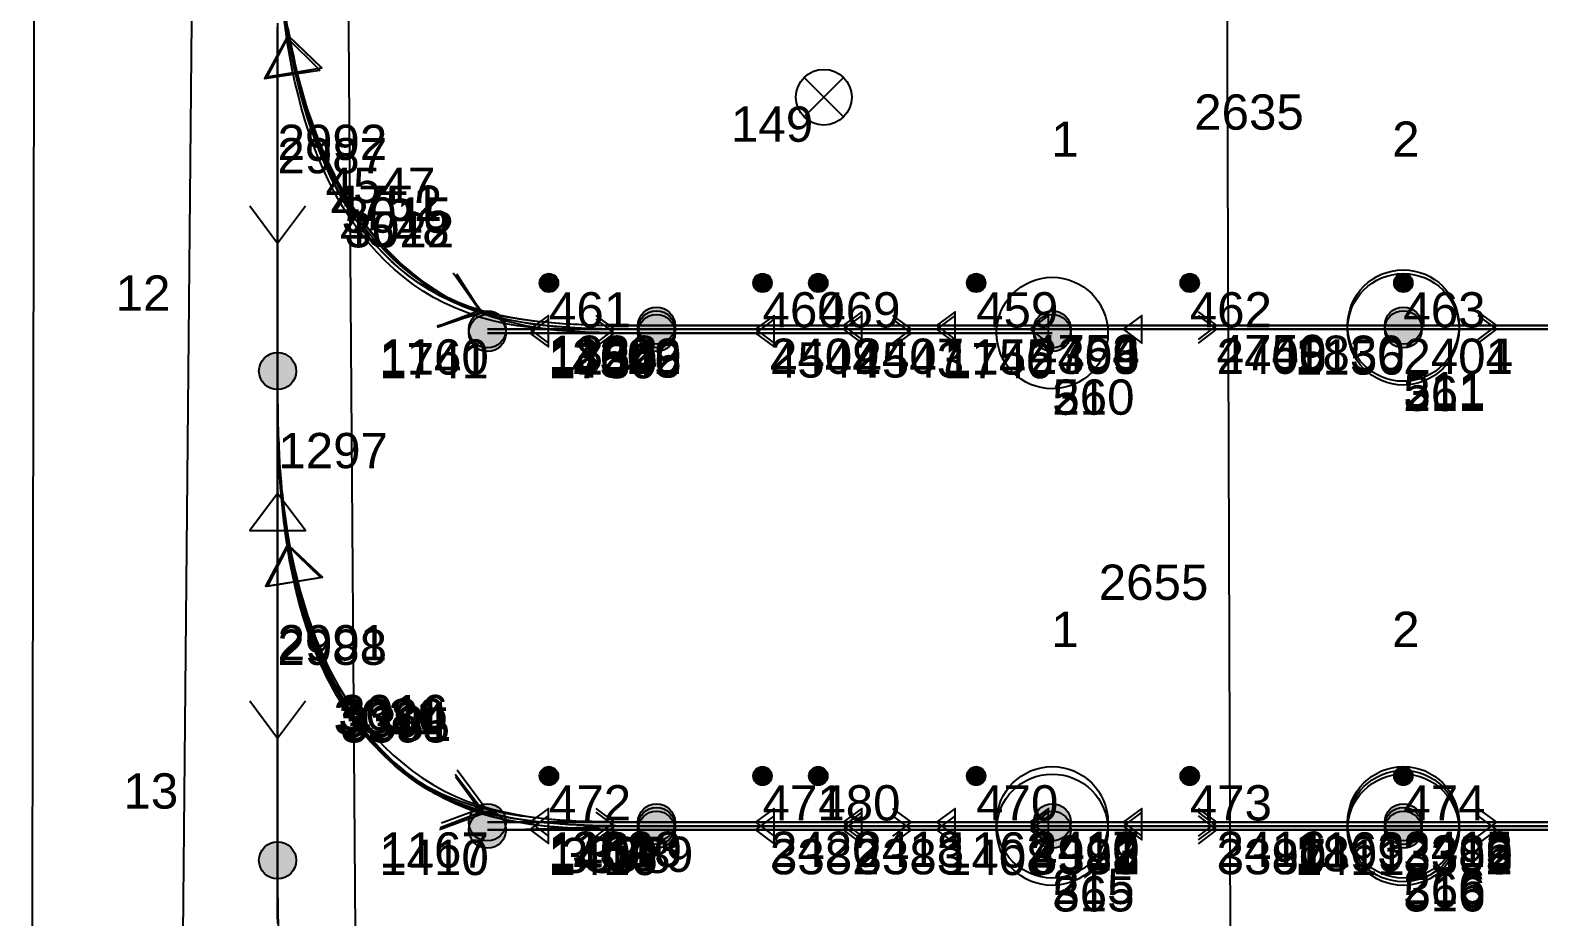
# Model space of a CAD drawing. Header units: millimetres. Extents: x 1508 to 209369, y 3688 to 146097.
# Drawn here: x 153237 to 161360, y 22617 to 27392 of the extents above; entities that cross this region are included whole.
import ezdxf

# ---------------------------------------------------------------- set-up
doc = ezdxf.new("R2010")
doc.units = ezdxf.units.MM
for name, color, linetype, true_color in [('Ndc8_Activity_DuiGao_Erceng', 1, 'Continuous', 0xff0000), ('Ndc8_Activity_DuiGao_ErcengID', 1, 'Continuous', 0xff0000), ('Ndc8_Activity_DuiGao_Sanceng', 1, 'Continuous', 0xff0000), ('Ndc8_Activity_DuiGao_SancengID', 1, 'Continuous', 0xff0000), ('Ndc8_Activity_DuiGao_Yiceng', 1, 'Continuous', 0xff0000), ('Ndc8_Activity_DuiGao_YicengID', 1, 'Continuous', 0xff0000), ('Ndc8_Cluster', 7, 'Continuous', 0x808000), ('Ndc8_Point', 7, 'Continuous', 0x000080), ('Ndc8_PointID', 7, 'Continuous', 0x000080), ('Ndc8_Reflector', 7, 'Continuous', 0x008000), ('Ndc8_ReflectorID', 7, 'Continuous', 0x008000), ('Ndc8_SD2_Bwd_AutoLoadEnabled', 7, 'Continuous', 0x0080c0), ('Ndc8_SD2_Bwd_AutoLoadEnabledID', 7, 'Continuous', 0x0080c0), ('Ndc8_SD2_Bwd_LoadOperation', 5, 'Continuous', 0x0000ff), ('Ndc8_SD2_Bwd_LoadOperationID', 5, 'Continuous', 0x0000ff), ('Ndc8_SD2_Bwd_NoForkAutoAdjust', 5, 'Continuous', 0x0000ff), ('Ndc8_SD2_Bwd_NoForkAutoAdjustID', 5, 'Continuous', 0x0000ff), ('Ndc8_SD2_Forward', 5, 'Continuous', 0x0000ff), ('Ndc8_SD2_ForwardID', 5, 'Continuous', 0x0000ff), ('Ndc8_SD2_Fwd_NoForkAutoAdjust', 5, 'Continuous', 0x0000ff), ('Ndc8_SD2_Fwd_NoForkAutoAdjustID', 5, 'Continuous', 0x0000ff), ('Ndc8_SD2_JiangCha', 5, 'Continuous', 0x0000ff), ('Ndc8_SD2_JiangChaID', 5, 'Continuous', 0x0000ff), ('Ndc8_SD2_Reverse', 5, 'Continuous', 0x0000ff), ('Ndc8_SD2_ReverseID', 5, 'Continuous', 0x0000ff), ('Ndc8_Spot', 1, 'Continuous', 0xff0000), ('Ndc8_SpotID', 1, 'Continuous', 0xff0000), ('Ndc8_Text', 7, 'Continuous', 0x000000)]:
    doc.layers.add(name, color=color, linetype=linetype, true_color=true_color)
doc.styles.add('Ndc8Style', font='arial.ttf', dxfattribs={"height": 0.2})

msp = doc.modelspace()

# ---------------------------------------------------------------- hatches: boundary and pattern name
at = {"layer": 'Ndc8_Point'}
h = msp.add_hatch(color=256, dxfattribs=at)
edge = h.paths.add_edge_path(flags=0)
edge.add_arc((155699, 25781), 100, 0, 360)
h = msp.add_hatch(color=256, dxfattribs=at)
edge = h.paths.add_edge_path(flags=0)
edge.add_arc((155699, 25761), 100, 0, 360)
h = msp.add_hatch(color=256, dxfattribs=at)
edge = h.paths.add_edge_path(flags=0)
edge.add_arc((156609, 25801), 100, 0, 360)
h = msp.add_hatch(color=256, dxfattribs=at)
edge = h.paths.add_edge_path(flags=0)
edge.add_arc((156609, 25781), 100, 0, 360)
h = msp.add_hatch(color=256, dxfattribs=at)
edge = h.paths.add_edge_path(flags=0)
edge.add_arc((156609, 25761), 100, 0, 360)
h = msp.add_hatch(color=256, dxfattribs=at)
edge = h.paths.add_edge_path(flags=0)
edge.add_arc((158740, 25781), 100, 0, 360)
h = msp.add_hatch(color=256, dxfattribs=at)
edge = h.paths.add_edge_path(flags=0)
edge.add_arc((158740, 25761), 100, 0, 360)
h = msp.add_hatch(color=256, dxfattribs=at)
edge = h.paths.add_edge_path(flags=0)
edge.add_arc((160630, 25801), 100, 0, 360)
h = msp.add_hatch(color=256, dxfattribs=at)
edge = h.paths.add_edge_path(flags=0)
edge.add_arc((160630, 25781), 100, 0, 360)
h = msp.add_hatch(color=256, dxfattribs=at)
edge = h.paths.add_edge_path(flags=0)
edge.add_arc((154569, 25556), 100, 0, 360)
h = msp.add_hatch(color=256, dxfattribs=at)
edge = h.paths.add_edge_path(flags=0)
edge.add_arc((155699, 23126), 100, 0, 360)
h = msp.add_hatch(color=256, dxfattribs=at)
edge = h.paths.add_edge_path(flags=0)
edge.add_arc((155699, 23086), 100, 0, 360)
h = msp.add_hatch(color=256, dxfattribs=at)
edge = h.paths.add_edge_path(flags=0)
edge.add_arc((156609, 23126), 100, 0, 360)
h = msp.add_hatch(color=256, dxfattribs=at)
edge = h.paths.add_edge_path(flags=0)
edge.add_arc((156609, 23106), 100, 0, 360)
h = msp.add_hatch(color=256, dxfattribs=at)
edge = h.paths.add_edge_path(flags=0)
edge.add_arc((156609, 23086), 100, 0, 360)
h = msp.add_hatch(color=256, dxfattribs=at)
edge = h.paths.add_edge_path(flags=0)
edge.add_arc((158740, 23126), 100, 0, 360)
h = msp.add_hatch(color=256, dxfattribs=at)
edge = h.paths.add_edge_path(flags=0)
edge.add_arc((158740, 23086), 100, 0, 360)
h = msp.add_hatch(color=256, dxfattribs=at)
edge = h.paths.add_edge_path(flags=0)
edge.add_arc((160630, 23126), 100, 0, 360)
h = msp.add_hatch(color=256, dxfattribs=at)
edge = h.paths.add_edge_path(flags=0)
edge.add_arc((160630, 23106), 100, 0, 360)
h = msp.add_hatch(color=256, dxfattribs=at)
edge = h.paths.add_edge_path(flags=0)
edge.add_arc((160630, 23086), 100, 0, 360)
h = msp.add_hatch(color=256, dxfattribs=at)
edge = h.paths.add_edge_path(flags=0)
edge.add_arc((154569, 22921), 100, 0, 360)
at = {"layer": 'Ndc8_Spot'}
h = msp.add_hatch(color=256, dxfattribs=at)
edge = h.paths.add_edge_path(flags=0)
edge.add_arc((156030, 26031), 50, 0, 360)
h = msp.add_hatch(color=256, dxfattribs=at)
edge = h.paths.add_edge_path(flags=0)
edge.add_arc((157180, 26031), 50, 0, 360)
h = msp.add_hatch(color=256, dxfattribs=at)
edge = h.paths.add_edge_path(flags=0)
edge.add_arc((157480, 26031), 50, 0, 360)
h = msp.add_hatch(color=256, dxfattribs=at)
edge = h.paths.add_edge_path(flags=0)
edge.add_arc((158330, 26031), 50, 0, 360)
h = msp.add_hatch(color=256, dxfattribs=at)
edge = h.paths.add_edge_path(flags=0)
edge.add_arc((159480, 26031), 50, 0, 360)
h = msp.add_hatch(color=256, dxfattribs=at)
edge = h.paths.add_edge_path(flags=0)
edge.add_arc((160630, 26031), 50, 0, 360)
h = msp.add_hatch(color=256, dxfattribs=at)
edge = h.paths.add_edge_path(flags=0)
edge.add_arc((156030, 23376), 50, 0, 360)
h = msp.add_hatch(color=256, dxfattribs=at)
edge = h.paths.add_edge_path(flags=0)
edge.add_arc((157180, 23376), 50, 0, 360)
h = msp.add_hatch(color=256, dxfattribs=at)
edge = h.paths.add_edge_path(flags=0)
edge.add_arc((157480, 23376), 50, 0, 360)
h = msp.add_hatch(color=256, dxfattribs=at)
edge = h.paths.add_edge_path(flags=0)
edge.add_arc((158330, 23376), 50, 0, 360)
h = msp.add_hatch(color=256, dxfattribs=at)
edge = h.paths.add_edge_path(flags=0)
edge.add_arc((159480, 23376), 50, 0, 360)
h = msp.add_hatch(color=256, dxfattribs=at)
edge = h.paths.add_edge_path(flags=0)
edge.add_arc((160630, 23376), 50, 0, 360)

# ---------------------------------------------------------------- linework, layer by layer
at = {"layer": 'Ndc8_Activity_DuiGao_Erceng'}
for centre in [(160630, 25781), (158740, 25761), (160630, 23106), (158740, 23086)]:
    msp.add_circle(centre, 300, dxfattribs=at)
at = {"layer": 'Ndc8_Activity_DuiGao_Sanceng'}
for centre in [(160630, 25801), (158740, 25761), (158740, 23086), (160630, 23086)]:
    msp.add_circle(centre, 300, dxfattribs=at)
at = {"layer": 'Ndc8_Activity_DuiGao_Yiceng'}
for centre in [(160630, 25781), (158740, 25761), (158740, 23126), (160630, 23126)]:
    msp.add_circle(centre, 300, dxfattribs=at)
at = {"layer": 'Ndc8_Cluster'}
for points in [[(153314, 55621), (153237, 17442), (159717, 17319), (159585, 55859), (155453, 55679), (155305, 56105), (158582, 58184), (158534, 58615), (155109, 56833), (154791, 57985), (154262, 57994), (153898, 55663)], [(154394, 57933), (154034, 19868), (155009, 19869), (154742, 55801), (158706, 58354), (158574, 58567), (154811, 56554), (154727, 57932)]]:
    msp.add_lwpolyline(points, close=True, dxfattribs=at)
at = {"layer": 'Ndc8_Point'}
for centre in [(155699, 25781), (155699, 25761), (156609, 25801), (156609, 25781), (156609, 25761), (158740, 25781), (158740, 25761), (160630, 25801), (160630, 25781), (154569, 25556), (155699, 23126), (155699, 23086), (156609, 23126), (156609, 23106), (156609, 23086), (158740, 23126), (158740, 23086), (160630, 23126), (160630, 23106), (160630, 23086), (154569, 22921)]:
    msp.add_circle(centre, 100, dxfattribs=at)
at = {"layer": 'Ndc8_Reflector'}
for p, q in [((157616, 27137), (157404, 26925)), ((157404, 27137), (157616, 26925))]:
    msp.add_line(p, q, dxfattribs=at)
msp.add_circle((157510, 27031), 150, dxfattribs=at)
at = {"layer": 'Ndc8_SD2_Bwd_AutoLoadEnabled'}
for points in [[(154615, 27446), (154624, 27382), (154636, 27318), (154648, 27253), (154662, 27188), (154677, 27123), (154694, 27057), (154713, 26991), (154734, 26926), (154756, 26860), (154780, 26796), (154806, 26731), (154835, 26668), (154865, 26605), (154865, 26605), (154898, 26544), (154933, 26483), (154970, 26424), (155010, 26367), (155052, 26311), (155096, 26258), (155143, 26207), (155192, 26158), (155243, 26112), (155297, 26069), (155353, 26029), (155412, 25992), (155473, 25959), (155537, 25929), (155537, 25929), (155603, 25904), (155671, 25882), (155742, 25863), (155815, 25848), (155889, 25835), (155965, 25825), (156042, 25817), (156121, 25811), (156201, 25807), (156281, 25804), (156363, 25802), (156444, 25801), (156527, 25801), (156609, 25801)], [(154618, 27425), (154624, 27391), (154629, 27358), (154635, 27324), (154642, 27290), (154649, 27256), (154656, 27222), (154664, 27188), (154672, 27153), (154681, 27119), (154690, 27084), (154699, 27050), (154710, 27015), (154720, 26980), (154732, 26946), (154732, 26946), (154744, 26911), (154756, 26876), (154769, 26841), (154783, 26806), (154797, 26772), (154812, 26737), (154828, 26702), (154844, 26668), (154861, 26633), (154879, 26599), (154898, 26565), (154918, 26531), (154938, 26497), (154959, 26463), (154959, 26463), (154981, 26430), (155004, 26397), (155028, 26364), (155052, 26332), (155078, 26300), (155104, 26268), (155132, 26238), (155160, 26207), (155189, 26178), (155218, 26149), (155249, 26121), (155281, 26094), (155313, 26067), (155346, 26042), (155346, 26042), (155380, 26018), (155415, 25995), (155451, 25972), (155488, 25951), (155525, 25931), (155564, 25912), (155603, 25894), (155643, 25878), (155685, 25862), (155727, 25848), (155770, 25835), (155813, 25823), (155858, 25812), (155904, 25802), (155904, 25802), (155950, 25794), (155998, 25787), (156046, 25781), (156095, 25776), (156144, 25772), (156195, 25769), (156245, 25766), (156296, 25764), (156348, 25763), (156400, 25762), (156452, 25761), (156504, 25761), (156557, 25761), (156609, 25761)], [(154625, 27405), (154631, 27367), (154638, 27329), (154638, 27329), (154646, 27291), (154654, 27253), (154662, 27215), (154671, 27176), (154680, 27138), (154690, 27100), (154701, 27061), (154712, 27023), (154723, 26985), (154736, 26947), (154749, 26909), (154762, 26871), (154776, 26833), (154791, 26795), (154791, 26795), (154806, 26758), (154823, 26721), (154839, 26684), (154857, 26648), (154875, 26612), (154894, 26576), (154914, 26541), (154934, 26506), (154955, 26471), (154977, 26437), (154999, 26404), (155022, 26371), (155046, 26338), (155071, 26306), (155071, 26306), (155096, 26275), (155122, 26245), (155149, 26215), (155177, 26185), (155205, 26157), (155234, 26130), (155263, 26103), (155294, 26077), (155324, 26053), (155356, 26029), (155388, 26007), (155421, 25985), (155454, 25965), (155488, 25947), (155488, 25947), (155523, 25929), (155558, 25913), (155593, 25898), (155630, 25885), (155666, 25872), (155704, 25860), (155741, 25850), (155779, 25841), (155818, 25832), (155857, 25824), (155896, 25817), (155936, 25811), (155976, 25806), (156017, 25801), (156017, 25801), (156058, 25797), (156099, 25794), (156141, 25791), (156182, 25788), (156224, 25786), (156266, 25785), (156309, 25784), (156351, 25783), (156394, 25782), (156437, 25781), (156480, 25781), (156523, 25781), (156566, 25781), (156609, 25781)], [(155533, 26079), (155668, 25868), (155428, 25798)], [(155522, 26077), (155666, 25872), (155429, 25791)], [(155515, 26085), (155664, 25884), (155430, 25797)], [(154569, 25556), (154569, 25502), (154569, 25447), (154569, 25393), (154570, 25338), (154571, 25283), (154572, 25227), (154574, 25171), (154577, 25114), (154580, 25057), (154584, 24999), (154589, 24940), (154595, 24881), (154603, 24820), (154611, 24758), (154611, 24758), (154621, 24695), (154632, 24632), (154644, 24567), (154658, 24502), (154674, 24437), (154691, 24371), (154710, 24306), (154730, 24240), (154753, 24175), (154777, 24111), (154804, 24047), (154832, 23984), (154863, 23922), (154896, 23862), (154896, 23862), (154931, 23803), (154969, 23746), (155009, 23691), (155051, 23637), (155095, 23586), (155141, 23537), (155190, 23490), (155241, 23446), (155293, 23404), (155348, 23365), (155405, 23329), (155464, 23296), (155525, 23267), (155588, 23240), (155588, 23240), (155652, 23218), (155719, 23198), (155787, 23182), (155857, 23168), (155928, 23156), (156001, 23147), (156074, 23140), (156149, 23135), (156224, 23131), (156300, 23129), (156377, 23127), (156454, 23126), (156532, 23126), (156609, 23126)], [(154569, 25556), (154569, 25524), (154569, 25493), (154569, 25461), (154569, 25429), (154569, 25397), (154570, 25365), (154570, 25333), (154571, 25300), (154571, 25268), (154572, 25235), (154573, 25202), (154575, 25168), (154576, 25135), (154578, 25100), (154578, 25100), (154580, 25066), (154582, 25031), (154585, 24996), (154588, 24960), (154591, 24924), (154595, 24888), (154599, 24851), (154603, 24815), (154608, 24777), (154613, 24740), (154618, 24703), (154624, 24665), (154631, 24627), (154638, 24589), (154638, 24589), (154645, 24551), (154653, 24513), (154662, 24474), (154671, 24436), (154680, 24397), (154690, 24359), (154701, 24321), (154712, 24282), (154724, 24244), (154736, 24206), (154749, 24168), (154763, 24130), (154777, 24092), (154792, 24055), (154792, 24055), (154807, 24018), (154823, 23981), (154840, 23945), (154858, 23909), (154876, 23874), (154895, 23839), (154915, 23804), (154935, 23770), (154956, 23737), (154977, 23704), (155000, 23672), (155023, 23640), (155046, 23610), (155071, 23580), (155071, 23580), (155096, 23551), (155122, 23523), (155148, 23496), (155175, 23469), (155203, 23444), (155232, 23419), (155261, 23395), (155291, 23373), (155321, 23351), (155352, 23330), (155384, 23311), (155417, 23292), (155450, 23274), (155484, 23258), (155484, 23258), (155518, 23242), (155553, 23228), (155589, 23215), (155625, 23202), (155662, 23191), (155699, 23180), (155737, 23171), (155775, 23162), (155813, 23154), (155853, 23147), (155892, 23141), (155932, 23135), (155973, 23130), (156013, 23125), (156013, 23125), (156054, 23121), (156096, 23118), (156138, 23115), (156180, 23113), (156222, 23111), (156264, 23110), (156307, 23108), (156350, 23108), (156393, 23107), (156436, 23106), (156479, 23106), (156522, 23106), (156566, 23106), (156609, 23106)], [(154569, 25556), (154569, 25500), (154569, 25443), (154569, 25387), (154570, 25330), (154571, 25273), (154572, 25216), (154574, 25158), (154577, 25100), (154580, 25041), (154584, 24981), (154589, 24921), (154595, 24859), (154603, 24797), (154611, 24734), (154611, 24734), (154621, 24670), (154632, 24605), (154644, 24539), (154658, 24473), (154674, 24406), (154691, 24339), (154710, 24273), (154730, 24206), (154753, 24140), (154777, 24075), (154804, 24010), (154833, 23947), (154863, 23885), (154897, 23824), (154897, 23824), (154932, 23765), (154969, 23707), (155009, 23651), (155051, 23598), (155096, 23546), (155142, 23497), (155191, 23450), (155242, 23405), (155294, 23364), (155349, 23325), (155406, 23289), (155465, 23256), (155526, 23227), (155589, 23200), (155589, 23200), (155654, 23178), (155720, 23158), (155789, 23141), (155858, 23128), (155930, 23116), (156002, 23107), (156075, 23100), (156150, 23095), (156225, 23091), (156301, 23089), (156378, 23087), (156454, 23086), (156532, 23086), (156609, 23086)], [(155536, 23408), (155685, 23208), (155451, 23121)], [(155527, 23373), (155675, 23171), (155440, 23085)], [(155525, 23385), (155677, 23186), (155444, 23096)], [(154569, 22921), (154569, 22864), (154569, 22807), (154569, 22750), (154570, 22693), (154571, 22635), (154572, 22578)], [(154569, 22921), (154569, 22861), (154569, 22801), (154569, 22741), (154570, 22681), (154571, 22621), (154573, 22560)]]:
    msp.add_lwpolyline(points, dxfattribs=at)
at = {"layer": 'Ndc8_SD2_Bwd_LoadOperation'}
for points in [[(157880, 25856), (157980, 25781), (157880, 25706)], [(157880, 25836), (157980, 25761), (157880, 25686)], [(159525, 25876), (159625, 25801), (159525, 25726)], [(159525, 25856), (159625, 25781), (159525, 25706)], [(161032, 25876), (161132, 25801), (161032, 25726)], [(161032, 25856), (161132, 25781), (161032, 25706)], [(155699, 25781), (158740, 25781)], [(155699, 25761), (158740, 25761)], [(156609, 25801), (162640, 25801)], [(156609, 25801), (160630, 25801)], [(156609, 25781), (160630, 25781)], [(156609, 25781), (162640, 25781)], [(156609, 25781), (164650, 25781)], [(156609, 25781), (166660, 25781)], [(157880, 23201), (157980, 23126), (157880, 23051)], [(157880, 23161), (157980, 23086), (157880, 23011)], [(159525, 23201), (159625, 23126), (159525, 23051)], [(159525, 23181), (159625, 23106), (159525, 23031)], [(159525, 23161), (159625, 23086), (159525, 23011)], [(161032, 23201), (161132, 23126), (161032, 23051)], [(161032, 23161), (161132, 23086), (161032, 23011)], [(155699, 23126), (158740, 23126)], [(155699, 23086), (158740, 23086)], [(156609, 23126), (160630, 23126)], [(156609, 23126), (162640, 23126)], [(156609, 23126), (164650, 23126)], [(156609, 23126), (166660, 23126)], [(156609, 23106), (166660, 23106)], [(156609, 23106), (164650, 23106)], [(156609, 23106), (160630, 23106)], [(156609, 23086), (162640, 23086)], [(156609, 23086), (160630, 23086)], [(156609, 23086), (164650, 23086)]]:
    msp.add_lwpolyline(points, dxfattribs=at)
at = {"layer": 'Ndc8_SD2_Bwd_NoForkAutoAdjust'}
for points in [[(156282, 25856), (156382, 25781), (156282, 25706)], [(156282, 25836), (156382, 25761), (156282, 25686)], [(155699, 25781), (156609, 25781)], [(155699, 25761), (156609, 25761)], [(156282, 23201), (156382, 23126), (156282, 23051)], [(156283, 23180), (156383, 23105), (156283, 23030)], [(155699, 23126), (156609, 23126)], [(155699, 23086), (155761, 23086), (155798, 23086), (155814, 23086), (155826, 23086), (155836, 23086), (155844, 23086), (155852, 23086), (155860, 23086), (155867, 23086), (155873, 23086), (155879, 23086), (155885, 23086), (155890, 23086), (155896, 23086), (155901, 23086), (155906, 23087), (155910, 23087), (155915, 23087), (155919, 23087), (155924, 23087), (155928, 23087), (155932, 23087), (155937, 23087), (155941, 23087), (155946, 23087), (155950, 23088), (155955, 23088), (155960, 23088), (155966, 23088), (155971, 23088), (155977, 23088), (155983, 23089), (155989, 23089), (155996, 23089), (156004, 23089), (156011, 23090), (156020, 23090), (156030, 23091), (156042, 23091), (156058, 23092), (156095, 23093), (156095, 23093), (156217, 23099), (156254, 23100), (156270, 23101), (156281, 23102), (156291, 23102), (156300, 23102), (156308, 23103), (156315, 23103), (156322, 23103), (156328, 23103), (156334, 23104), (156340, 23104), (156346, 23104), (156351, 23104), (156356, 23104), (156361, 23105), (156366, 23105), (156370, 23105), (156375, 23105), (156379, 23105), (156383, 23105), (156387, 23105), (156392, 23105), (156396, 23105), (156401, 23105), (156405, 23105), (156410, 23106), (156415, 23106), (156420, 23106), (156426, 23106), (156432, 23106), (156438, 23106), (156444, 23106), (156451, 23106), (156458, 23106), (156466, 23106), (156475, 23106), (156485, 23106), (156496, 23106), (156512, 23106), (156549, 23106), (156549, 23106), (156609, 23106)]]:
    msp.add_lwpolyline(points, dxfattribs=at)
at = {"layer": 'Ndc8_SD2_Forward'}
for points in [[(154569, 25556), (154569, 25619), (154569, 25682), (154569, 25746), (154569, 25809), (154569, 25873), (154569, 25937), (154569, 26001), (154569, 26065), (154569, 26129), (154569, 26194), (154569, 26259), (154569, 26325), (154569, 26391), (154569, 26458), (154569, 26458), (154569, 26525), (154569, 26592), (154569, 26660), (154569, 26728), (154569, 26796), (154569, 26865), (154569, 26933), (154569, 27002), (154569, 27071), (154569, 27139), (154569, 27207), (154569, 27275), (154569, 27342), (154569, 27409)], [(154569, 22921), (154569, 22984), (154569, 23046), (154569, 23109), (154569, 23172), (154569, 23235), (154569, 23297), (154569, 23360), (154569, 23423), (154569, 23485), (154569, 23548), (154569, 23611), (154569, 23674), (154569, 23736), (154569, 23799), (154569, 23799), (154569, 23862), (154569, 23925), (154569, 23987), (154569, 24050), (154569, 24113), (154569, 24176), (154569, 24238), (154569, 24301), (154569, 24364), (154569, 24427), (154569, 24490), (154569, 24552), (154569, 24615), (154569, 24678), (154569, 24678), (154569, 24741), (154569, 24803), (154569, 24866), (154569, 24929), (154569, 24992), (154569, 25054), (154569, 25117), (154569, 25180), (154569, 25242), (154569, 25305), (154569, 25368), (154569, 25431), (154569, 25493), (154569, 25556)], [(154569, 24897), (154419, 24697), (154719, 24697), (154569, 24897)], [(154569, 22605), (154569, 22668), (154569, 22731), (154569, 22795), (154569, 22858), (154569, 22921)]]:
    msp.add_lwpolyline(points, dxfattribs=at)
at = {"layer": 'Ndc8_SD2_Fwd_NoForkAutoAdjust'}
for points in [[(155927, 25781), (156027, 25706), (156027, 25856), (155927, 25781)], [(155927, 25761), (156027, 25686), (156027, 25836), (155927, 25761)], [(157142, 25781), (157242, 25706), (157242, 25856), (157142, 25781)], [(157142, 25761), (157242, 25686), (157242, 25836), (157142, 25761)], [(157614, 25801), (157714, 25726), (157714, 25876), (157614, 25801)], [(157614, 25781), (157714, 25706), (157714, 25856), (157614, 25781)], [(158117, 25801), (158217, 25726), (158217, 25876), (158117, 25801)], [(158117, 25781), (158217, 25706), (158217, 25856), (158117, 25781)], [(158619, 25781), (158719, 25706), (158719, 25856), (158619, 25781)], [(159122, 25781), (159222, 25706), (159222, 25856), (159122, 25781)], [(156609, 25781), (155699, 25781)], [(156609, 25761), (155699, 25761)], [(162640, 25801), (156609, 25801)], [(160630, 25801), (156609, 25801)], [(166660, 25781), (156609, 25781)], [(164650, 25781), (156609, 25781)], [(162640, 25781), (156609, 25781)], [(160630, 25781), (156609, 25781)], [(158740, 25781), (156609, 25781)], [(158740, 25761), (156609, 25761)], [(155927, 23126), (156027, 23051), (156027, 23201), (155927, 23126)], [(155927, 23087), (156027, 23012), (156027, 23162), (155927, 23087)], [(157142, 23126), (157242, 23051), (157242, 23201), (157142, 23126)], [(157142, 23086), (157242, 23011), (157242, 23161), (157142, 23086)], [(157614, 23126), (157714, 23051), (157714, 23201), (157614, 23126)], [(157614, 23106), (157714, 23031), (157714, 23181), (157614, 23106)], [(157614, 23086), (157714, 23011), (157714, 23161), (157614, 23086)], [(158117, 23126), (158217, 23051), (158217, 23201), (158117, 23126)], [(158117, 23086), (158217, 23011), (158217, 23161), (158117, 23086)], [(158619, 23126), (158719, 23051), (158719, 23201), (158619, 23126)], [(158619, 23106), (158719, 23031), (158719, 23181), (158619, 23106)], [(158619, 23086), (158719, 23011), (158719, 23161), (158619, 23086)], [(159122, 23126), (159222, 23051), (159222, 23201), (159122, 23126)], [(159122, 23106), (159222, 23031), (159222, 23181), (159122, 23106)], [(156609, 23126), (155699, 23126)], [(156609, 23106), (156549, 23106), (156512, 23106), (156496, 23106), (156484, 23106), (156474, 23106), (156465, 23106), (156457, 23106), (156450, 23106), (156443, 23106), (156437, 23106), (156431, 23106), (156425, 23106), (156420, 23106), (156414, 23106), (156409, 23106), (156404, 23105), (156400, 23105), (156395, 23105), (156391, 23105), (156386, 23105), (156382, 23105), (156378, 23105), (156373, 23105), (156369, 23105), (156364, 23105), (156360, 23105), (156355, 23104), (156350, 23104), (156344, 23104), (156339, 23104), (156333, 23104), (156327, 23103), (156321, 23103), (156314, 23103), (156307, 23103), (156299, 23102), (156290, 23102), (156280, 23101), (156268, 23101), (156252, 23100), (156215, 23099), (156215, 23099), (156095, 23093), (156057, 23092), (156042, 23091), (156030, 23091), (156020, 23090), (156011, 23090), (156003, 23089), (155996, 23089), (155989, 23089), (155982, 23089), (155976, 23088), (155970, 23088), (155965, 23088), (155959, 23088), (155954, 23088), (155949, 23088), (155945, 23087), (155940, 23087), (155936, 23087), (155931, 23087), (155927, 23087), (155923, 23087), (155918, 23087), (155914, 23087), (155909, 23087), (155905, 23087), (155900, 23086), (155894, 23086), (155889, 23086), (155884, 23086), (155878, 23086), (155872, 23086), (155865, 23086), (155858, 23086), (155851, 23086), (155843, 23086), (155834, 23086), (155824, 23086), (155812, 23086), (155797, 23086), (155759, 23086), (155759, 23086), (155699, 23086)], [(166660, 23126), (156609, 23126)], [(164650, 23126), (156609, 23126)], [(162640, 23126), (156609, 23126)], [(160630, 23126), (156609, 23126)], [(158740, 23126), (156609, 23126)], [(166660, 23106), (156609, 23106)], [(164650, 23106), (156609, 23106)], [(160630, 23106), (156609, 23106)], [(158740, 23086), (156609, 23086)], [(162640, 23086), (156609, 23086)], [(160630, 23086), (156609, 23086)], [(164650, 23086), (156609, 23086)]]:
    msp.add_lwpolyline(points, dxfattribs=at)
at = {"layer": 'Ndc8_SD2_JiangCha'}
for points in [[(156609, 25761), (156532, 25761), (156454, 25761), (156377, 25762), (156301, 25764), (156225, 25766), (156150, 25769), (156075, 25774), (156002, 25781), (155930, 25790), (155859, 25800), (155789, 25813), (155721, 25829), (155655, 25847), (155591, 25869), (155591, 25869), (155528, 25894), (155468, 25922), (155409, 25953), (155353, 25986), (155299, 26023), (155247, 26063), (155197, 26105), (155149, 26150), (155103, 26197), (155059, 26247), (155017, 26298), (154978, 26352), (154940, 26408), (154905, 26466), (154905, 26466), (154872, 26525), (154841, 26586), (154812, 26648), (154785, 26712), (154760, 26777), (154737, 26843), (154716, 26910), (154696, 26977), (154679, 27045), (154662, 27113), (154648, 27181), (154635, 27250), (154623, 27318), (154613, 27386), (154613, 27386), (154604, 27454)], [(156609, 25801), (156524, 25801), (156439, 25801), (156355, 25802), (156271, 25804), (156189, 25807), (156107, 25811), (156026, 25817), (155947, 25825), (155869, 25835), (155793, 25848), (155720, 25863), (155648, 25882), (155579, 25904), (155512, 25929), (155512, 25929), (155449, 25959), (155388, 25992), (155329, 26029), (155274, 26069), (155221, 26112), (155171, 26158), (155123, 26207), (155077, 26258), (155035, 26311), (154994, 26367), (154956, 26424), (154920, 26483), (154886, 26544), (154855, 26605), (154855, 26605), (154825, 26668), (154798, 26731), (154773, 26796), (154750, 26860), (154728, 26926), (154708, 26991), (154690, 27057), (154674, 27123), (154659, 27188), (154645, 27253), (154633, 27318), (154623, 27382), (154613, 27446)], [(156609, 25781), (156535, 25781), (156461, 25781), (156388, 25782), (156315, 25783), (156242, 25786), (156170, 25789), (156098, 25794), (156028, 25800), (155958, 25808), (155889, 25818), (155822, 25830), (155755, 25844), (155691, 25861), (155627, 25881), (155627, 25881), (155566, 25904), (155506, 25930), (155447, 25959), (155391, 25991), (155336, 26026), (155283, 26064), (155232, 26104), (155183, 26147), (155136, 26193), (155090, 26242), (155047, 26293), (155006, 26347), (154967, 26403), (154930, 26462), (154930, 26462), (154895, 26523), (154862, 26587), (154832, 26652), (154803, 26719), (154776, 26788), (154752, 26858), (154729, 26928), (154708, 26999), (154689, 27071), (154671, 27142), (154655, 27214), (154641, 27285), (154628, 27355), (154617, 27425)], [(154618, 27352), (154499, 27132), (154796, 27176), (154618, 27352)], [(154626, 27362), (154510, 27140), (154806, 27189), (154626, 27362)], [(154627, 27361), (154512, 27139), (154808, 27189), (154627, 27361)], [(156609, 23126), (156565, 23126), (156522, 23126), (156478, 23126), (156435, 23126), (156391, 23127), (156348, 23128), (156304, 23128), (156261, 23130), (156218, 23131), (156175, 23133), (156132, 23135), (156089, 23138), (156046, 23141), (156004, 23145), (156004, 23145), (155962, 23150), (155920, 23155), (155878, 23160), (155836, 23167), (155795, 23174), (155754, 23182), (155714, 23191), (155674, 23201), (155635, 23212), (155596, 23223), (155557, 23236), (155520, 23250), (155482, 23265), (155446, 23282), (155446, 23282), (155410, 23299), (155375, 23318), (155341, 23338), (155307, 23359), (155274, 23381), (155242, 23404), (155211, 23428), (155181, 23454), (155151, 23479), (155122, 23506), (155095, 23534), (155068, 23562), (155042, 23591), (155017, 23620), (155017, 23620), (154993, 23650), (154971, 23681), (154949, 23712), (154928, 23744), (154907, 23776), (154888, 23808), (154870, 23840), (154852, 23873), (154835, 23906), (154819, 23939), (154804, 23973), (154789, 24006), (154775, 24039), (154762, 24072), (154762, 24072), (154750, 24106), (154738, 24139), (154726, 24172), (154716, 24205), (154705, 24238), (154696, 24271), (154686, 24304), (154678, 24337), (154669, 24370), (154662, 24403), (154654, 24437), (154647, 24470), (154641, 24504), (154634, 24538), (154634, 24538), (154628, 24573), (154623, 24607), (154617, 24642), (154612, 24677), (154608, 24712), (154603, 24748), (154599, 24783), (154595, 24819), (154592, 24855), (154588, 24891), (154585, 24928), (154583, 24964), (154580, 25000), (154578, 25037), (154578, 25037), (154576, 25074), (154575, 25110), (154573, 25147), (154572, 25184), (154571, 25221), (154571, 25258), (154570, 25295), (154570, 25333), (154569, 25370), (154569, 25407), (154569, 25444), (154569, 25481), (154569, 25519), (154569, 25556)], [(156609, 23106), (156565, 23106), (156522, 23106), (156478, 23106), (156435, 23106), (156391, 23107), (156348, 23107), (156305, 23108), (156262, 23109), (156219, 23111), (156176, 23113), (156133, 23115), (156091, 23117), (156049, 23121), (156007, 23124), (156007, 23124), (155965, 23128), (155924, 23133), (155883, 23139), (155843, 23145), (155802, 23152), (155763, 23159), (155723, 23168), (155684, 23178), (155646, 23188), (155608, 23200), (155570, 23213), (155533, 23226), (155497, 23241), (155461, 23258), (155461, 23258), (155426, 23275), (155392, 23294), (155358, 23314), (155325, 23335), (155292, 23358), (155261, 23381), (155230, 23406), (155199, 23432), (155170, 23459), (155141, 23486), (155114, 23515), (155087, 23544), (155060, 23575), (155035, 23606), (155035, 23606), (155011, 23638), (154987, 23671), (154965, 23704), (154943, 23739), (154922, 23773), (154902, 23808), (154882, 23843), (154864, 23879), (154846, 23915), (154829, 23951), (154813, 23987), (154798, 24023), (154783, 24060), (154769, 24096), (154769, 24096), (154755, 24131), (154743, 24167), (154731, 24202), (154719, 24238), (154708, 24273), (154698, 24308), (154688, 24343), (154679, 24378), (154670, 24413), (154662, 24448), (154655, 24482), (154647, 24517), (154640, 24552), (154634, 24587), (154634, 24587), (154628, 24622), (154622, 24657), (154616, 24692), (154611, 24727), (154607, 24762), (154602, 24797), (154598, 24832), (154594, 24867), (154591, 24902), (154588, 24937), (154585, 24972), (154582, 25007), (154580, 25042), (154578, 25077), (154578, 25077), (154576, 25111), (154575, 25146), (154573, 25180), (154572, 25215), (154571, 25249), (154571, 25283), (154570, 25318), (154570, 25352), (154569, 25386), (154569, 25420), (154569, 25454), (154569, 25488), (154569, 25522), (154569, 25556)], [(156609, 23086), (156533, 23086), (156456, 23086), (156381, 23087), (156305, 23089), (156230, 23091), (156156, 23095), (156082, 23100), (156009, 23106), (155938, 23115), (155867, 23126), (155798, 23139), (155731, 23155), (155665, 23174), (155600, 23196), (155600, 23196), (155538, 23221), (155477, 23249), (155418, 23280), (155362, 23315), (155307, 23352), (155254, 23392), (155203, 23435), (155155, 23480), (155108, 23527), (155063, 23577), (155021, 23629), (154981, 23683), (154943, 23738), (154907, 23796), (154907, 23796), (154873, 23855), (154842, 23915), (154813, 23977), (154786, 24040), (154760, 24104), (154737, 24169), (154716, 24234), (154696, 24300), (154678, 24366), (154662, 24432), (154648, 24498), (154635, 24564), (154623, 24629), (154613, 24695), (154613, 24695), (154604, 24759), (154597, 24823), (154590, 24886), (154585, 24949), (154581, 25011), (154577, 25072), (154575, 25134), (154572, 25195), (154571, 25255), (154570, 25316), (154569, 25376), (154569, 25436), (154569, 25496), (154569, 25556)], [(154621, 24619), (154504, 24398), (154800, 24444), (154621, 24619)], [(154625, 24619), (154510, 24397), (154806, 24447), (154625, 24619)], [(154628, 24619), (154514, 24397), (154810, 24447), (154628, 24619)], [(154571, 22613), (154571, 22647), (154570, 22682), (154570, 22716), (154569, 22750), (154569, 22785), (154569, 22819), (154569, 22853), (154569, 22887), (154569, 22921)], [(154571, 22616), (154570, 22677), (154569, 22738), (154569, 22799), (154569, 22860), (154569, 22921)]]:
    msp.add_lwpolyline(points, dxfattribs=at)
at = {"layer": 'Ndc8_SD2_Reverse'}
for points in [[(154568, 27429), (154568, 27379), (154568, 27330), (154568, 27281), (154568, 27233), (154568, 27187), (154568, 27142), (154568, 27142), (154568, 27098), (154568, 27056), (154568, 27015), (154568, 26976), (154568, 26937), (154568, 26899), (154568, 26861), (154568, 26824), (154568, 26787), (154568, 26750), (154568, 26712), (154568, 26674), (154568, 26636), (154568, 26596), (154568, 26596), (154568, 26556), (154568, 26515), (154568, 26473), (154568, 26430), (154568, 26387), (154568, 26344), (154569, 26301), (154569, 26258), (154569, 26215), (154569, 26173), (154569, 26131), (154569, 26090), (154569, 26050), (154569, 26011), (154569, 26011), (154569, 25973), (154569, 25937), (154569, 25901), (154569, 25867), (154569, 25833), (154569, 25800), (154569, 25768), (154569, 25737), (154569, 25706), (154569, 25675), (154569, 25645), (154569, 25615), (154569, 25586), (154569, 25556)], [(154719, 26444), (154569, 26244), (154419, 26444)], [(154569, 25556), (154569, 25520), (154569, 25484), (154569, 25448), (154569, 25412), (154569, 25375), (154569, 25337), (154569, 25299), (154569, 25260), (154569, 25219), (154569, 25178), (154569, 25135), (154569, 25092), (154569, 25046), (154569, 24999), (154569, 24999), (154569, 24950), (154569, 24900), (154569, 24848), (154569, 24795), (154569, 24740), (154569, 24685), (154569, 24628), (154568, 24570), (154568, 24512), (154568, 24453), (154568, 24394), (154568, 24334), (154568, 24274), (154568, 24214), (154568, 24214), (154568, 24154), (154568, 24094), (154568, 24035), (154568, 23975), (154568, 23917), (154568, 23859), (154569, 23802), (154569, 23746), (154569, 23691), (154569, 23637), (154569, 23585), (154569, 23534), (154569, 23485), (154569, 23438), (154569, 23438), (154569, 23393), (154569, 23349), (154569, 23308), (154569, 23267), (154569, 23229), (154569, 23191), (154569, 23155), (154569, 23120), (154569, 23085), (154569, 23052), (154569, 23018), (154569, 22986), (154569, 22953), (154569, 22921)], [(154719, 23778), (154569, 23578), (154419, 23778)], [(154569, 22921), (154569, 22885), (154569, 22849), (154569, 22812), (154569, 22776), (154569, 22738), (154569, 22700), (154569, 22662), (154569, 22622), (154569, 22582)]]:
    msp.add_lwpolyline(points, dxfattribs=at)
at = {"layer": 'Ndc8_Spot'}
for centre in [(156030, 26031), (157180, 26031), (157480, 26031), (158330, 26031), (159480, 26031), (160630, 26031), (156030, 23376), (157180, 23376), (157480, 23376), (158330, 23376), (159480, 23376), (160630, 23376)]:
    msp.add_circle(centre, 50, dxfattribs=at)

# ---------------------------------------------------------------- texts
at = {"layer": 'Ndc8_Activity_DuiGao_ErcengID', "style": 'Ndc8Style'}
for s, p in [('360', (158740, 25321)), ('361', (160630, 25341)), ('365', (158740, 22646)), ('366', (160630, 22666))]:
    msp.add_text(s, height=190, dxfattribs=at).set_placement(p)
at = {"layer": 'Ndc8_Activity_DuiGao_SancengID', "style": 'Ndc8Style'}
for s, p in [('510', (158740, 25321)), ('511', (160630, 25361)), ('515', (158740, 22646)), ('516', (160630, 22646))]:
    msp.add_text(s, height=190, dxfattribs=at).set_placement(p)
at = {"layer": 'Ndc8_Activity_DuiGao_YicengID', "style": 'Ndc8Style'}
for s, p in [('210', (158740, 25321)), ('211', (160630, 25341)), ('215', (158740, 22686)), ('216', (160630, 22686))]:
    msp.add_text(s, height=190, dxfattribs=at).set_placement(p)
at = {"layer": 'Ndc8_PointID', "style": 'Ndc8Style'}
for s, p in [('1828', (156026, 25557)), ('1830', (160047, 25557)), ('1160', (155116, 25537)), ('1741', (155116, 25517)), ('1154', (156026, 25537)), ('1739', (156026, 25517)), ('1155', (158157, 25537)), ('1740', (158157, 25517)), ('1156', (160047, 25537)), ('1297', (154573, 25033)), ('1167', (155116, 22882)), ('1161', (156026, 22882)), ('1162', (158157, 22882)), ('1163', (160047, 22882)), ('1410', (155116, 22842)), ('1409', (156026, 22862)), ('1416', (156026, 22842)), ('1408', (158157, 22842)), ('1899', (160047, 22862)), ('1411', (160047, 22842))]:
    msp.add_text(s, height=190, dxfattribs=at).set_placement(p)
at = {"layer": 'Ndc8_ReflectorID', "style": 'Ndc8Style'}
msp.add_text('149', height=190, dxfattribs=at).set_placement((157010, 26791))
at = {"layer": 'Ndc8_SD2_Bwd_AutoLoadEnabledID', "style": 'Ndc8Style'}
for s, p in [('4547', (154828, 26462)), ('4752', (154865, 26365)), ('3015', (154914, 26301)), ('3016', (154896, 23622)), ('3394', (154897, 23584)), ('3381', (154915, 23564))]:
    msp.add_text(s, height=190, dxfattribs=at).set_placement(p)
at = {"layer": 'Ndc8_SD2_Bwd_LoadOperationID', "style": 'Ndc8Style'}
for s, p in [('4753', (158620, 25561)), ('4749', (159625, 25561)), ('4544', (157220, 25521)), ('2409', (157220, 25541)), ('2399', (158620, 25541)), ('2400', (159625, 25541)), ('2401', (160630, 25541)), ('2420', (157220, 22886)), ('2410', (158620, 22886)), ('2411', (159625, 22886)), ('2412', (160630, 22886)), ('3382', (157220, 22846)), ('4912', (158620, 22866)), ('3391', (158620, 22846)), ('3390', (159625, 22846)), ('3389', (160630, 22866)), ('3392', (160630, 22846))]:
    msp.add_text(s, height=190, dxfattribs=at).set_placement(p)
at = {"layer": 'Ndc8_SD2_Bwd_NoForkAutoAdjustID', "style": 'Ndc8Style'}
for s, p in [('4546', (156154, 25521)), ('3309', (156154, 25541)), ('3310', (156154, 22886)), ('3379', (156217, 22859))]:
    msp.add_text(s, height=190, dxfattribs=at).set_placement(p)
at = {"layer": 'Ndc8_SD2_ForwardID', "style": 'Ndc8Style'}
for s, p in [('2992', (154569, 26693)), ('2991', (154569, 23998))]:
    msp.add_text(s, height=190, dxfattribs=at).set_placement(p)
at = {"layer": 'Ndc8_SD2_Fwd_NoForkAutoAdjustID', "style": 'Ndc8Style'}
for s, p in [('4754', (158620, 25561)), ('4750', (159625, 25561)), ('4545', (156154, 25521)), ('2622', (156154, 25541)), ('4543', (157675, 25521)), ('2407', (157675, 25541)), ('2406', (158620, 25541)), ('2405', (159625, 25541)), ('2404', (160630, 25541)), ('2623', (156154, 22886)), ('2418', (157675, 22886)), ('2417', (158620, 22886)), ('2416', (159625, 22886)), ('2415', (160630, 22886)), ('3378', (156095, 22853)), ('3383', (157675, 22846)), ('4913', (158620, 22866)), ('3388', (158620, 22846)), ('3387', (159625, 22846)), ('3386', (160630, 22866)), ('3393', (160630, 22846))]:
    msp.add_text(s, height=190, dxfattribs=at).set_placement(p)
at = {"layer": 'Ndc8_SD2_JiangChaID', "style": 'Ndc8Style'}
for s, p in [('4751', (154855, 26365)), ('4548', (154905, 26226)), ('3022', (154930, 26222)), ('3021', (154870, 23600)), ('3380', (154882, 23603)), ('3395', (154907, 23556))]:
    msp.add_text(s, height=190, dxfattribs=at).set_placement(p)
at = {"layer": 'Ndc8_SD2_ReverseID', "style": 'Ndc8Style'}
for s, p in [('2987', (154568, 26621)), ('2988', (154568, 23974))]:
    msp.add_text(s, height=190, dxfattribs=at).set_placement(p)
at = {"layer": 'Ndc8_SpotID', "style": 'Ndc8Style'}
for s, p in [('461', (156030, 25791)), ('460', (157180, 25791)), ('469', (157480, 25791)), ('459', (158330, 25791)), ('462', (159480, 25791)), ('463', (160630, 25791)), ('472', (156030, 23136)), ('471', (157180, 23136)), ('480', (157480, 23136)), ('470', (158330, 23136)), ('473', (159480, 23136)), ('474', (160630, 23136))]:
    msp.add_text(s, height=190, dxfattribs=at).set_placement(p)
at = {"layer": 'Ndc8_Text', "char_height": 190, "attachment_point": 1, "style": 'Ndc8Style'}
for s, insert, width in [('2635', (159504, 27046), 1288), ('1', (158734, 26900), 322), ('2', (160570, 26900), 322), ('12', (153697, 26071), 644), ('2655', (158990, 24514), 1288), ('1', (158734, 24260), 322), ('2', (160570, 24260), 322), ('13', (153739, 23390), 644)]:
    msp.add_mtext(s, dxfattribs=dict(at, insert=insert, width=width))

doc.saveas('drawing.dxf')
